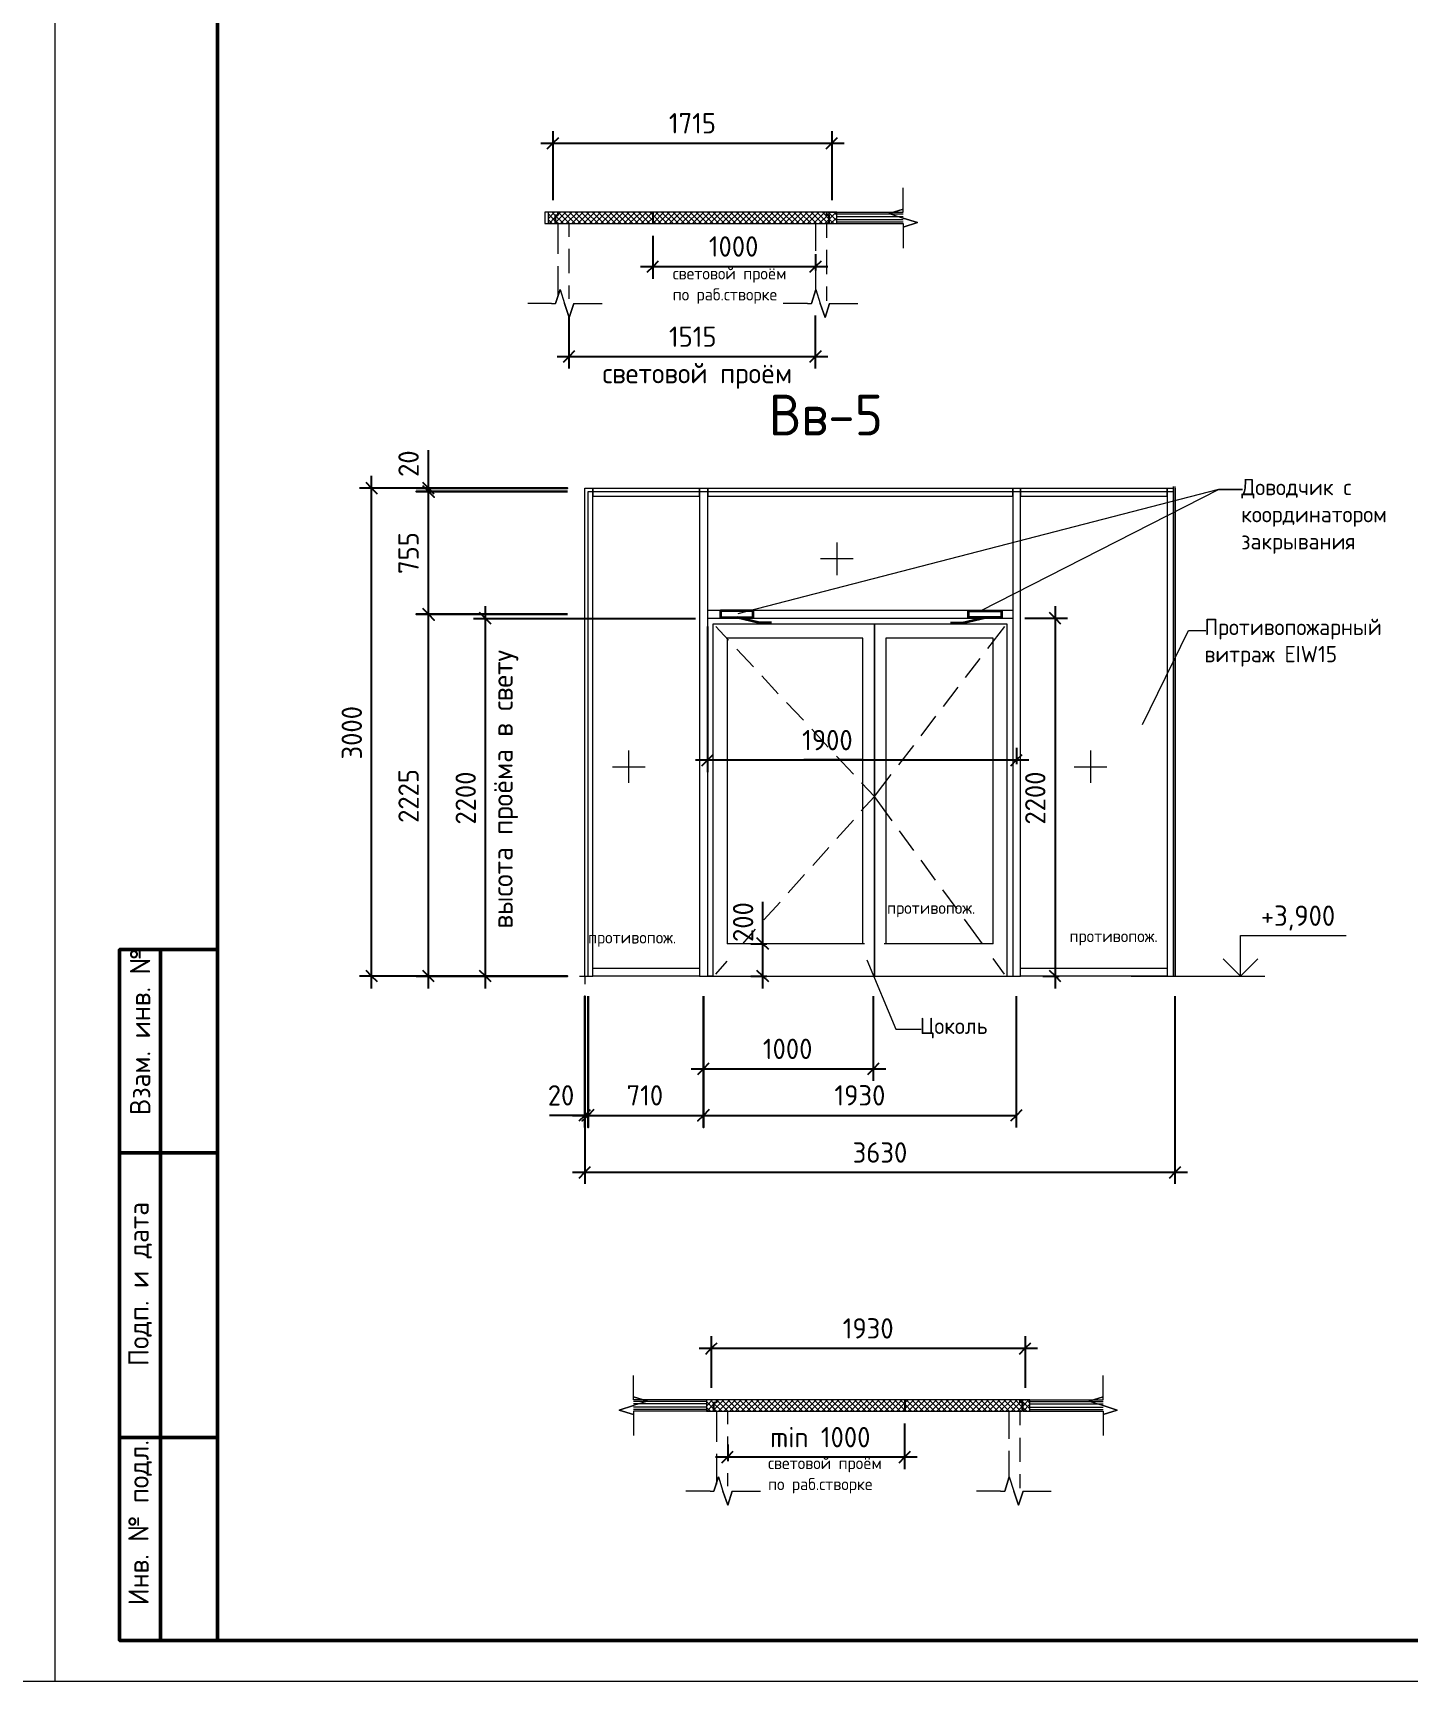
# Model space of a CAD drawing. Header units: millimetres. Extents: x -11345 to 411485, y -9810 to 73012.
# Drawn here: x -2099.8 to -1930.7, y 70053.3 to 70255.9 of the extents above; entities that cross this region are included whole.
import ezdxf

# ---------------------------------------------------------------- set-up
doc = ezdxf.new("R2010")
doc.units = ezdxf.units.MM
for name, color, linetype in [('PDF _Аннотация', 7, 'Continuous'), ('PDF _Витраж', 7, 'Continuous'), ('PDF _Двери', 7, 'Continuous'), ('PDF _Линии', 7, 'Continuous'), ('PDF _Основная надпись', 7, 'Continuous'), ('PDF _Отметки', 7, 'Continuous'), ('PDF _Перекрытие', 7, 'Continuous'), ('PDF _Размеры-50', 7, 'Continuous'), ('PDF _Стены наружные', 7, 'Continuous'), ('PDF _Стены отделка', 7, 'Continuous'), ('PDF _Стены штриховка', 7, 'Continuous'), ('PDF _Текст', 7, 'Continuous'), ('PDF _Узлы', 7, 'Continuous')]:
    doc.layers.add(name, color=color, linetype=linetype)
doc.layers.add('Стены штриховка', color=7, linetype='Continuous', lineweight=9)
doc.styles.add('MtXpl_GOST_Common', font='GOST_Common.ttf')
doc.styles.add('PDF GOST Common', font='GOST_Common.ttf')

msp = doc.modelspace()

# ---------------------------------------------------------------- linework, layer by layer
at = {"layer": 'PDF _Аннотация', "lineweight": 20}
for points in [[(-1992.76872, 70233.88727), (-1992.76872, 70236.89291)], [(-1994.50438, 70233.71793), (-1992.76872, 70234.26826), (-1994.50438, 70233.71793), (-1992.76872, 70233.1676), (-1991.03307, 70232.61727), (-1992.76872, 70232.06694), (-1991.03307, 70232.61727), (-1992.76872, 70233.1676)], [(-1992.76872, 70232.49027), (-1992.76872, 70229.48463)], [(-2034.9748, 70224.40466), (-2035.52513, 70222.669), (-2034.9748, 70224.40466), (-2034.42447, 70222.669), (-2033.87414, 70220.93334), (-2033.28148, 70222.669), (-2033.87414, 70220.93334), (-2034.42447, 70222.669)], [(-2003.52133, 70224.40466), (-2004.07166, 70222.669), (-2003.52133, 70224.40466), (-2002.971, 70222.669), (-2002.37833, 70220.93334), (-2001.828, 70222.669), (-2002.37833, 70220.93334), (-2002.971, 70222.669)], [(-2036.03313, 70222.669), (-2038.95411, 70222.669)], [(-2032.81581, 70222.669), (-2029.81017, 70222.669)], [(-2004.53732, 70222.669), (-2007.54297, 70222.669)], [(-2001.36234, 70222.669), (-1998.35669, 70222.669)], [(-1949.16565, 70142.06682), (-1951.28231, 70139.95017), (-1951.28231, 70144.94547), (-1938.28605, 70144.94547)], [(-1951.28231, 70139.95017), (-1953.39896, 70142.06682)], [(-1954.28796, 70139.95017), (-1948.27666, 70139.95017)], [(-2025.95786, 70087.83815), (-2025.95786, 70090.8438)], [(-1968.17321, 70087.83815), (-1968.17321, 70090.8438)], [(-2024.2222, 70087.66882), (-2025.95786, 70088.21915), (-2024.2222, 70087.66882), (-2025.95786, 70087.11849), (-2027.69351, 70086.56816), (-2025.95786, 70086.01783), (-2027.69351, 70086.56816), (-2025.95786, 70087.11849)], [(-1969.90886, 70087.66882), (-1968.17321, 70088.21915), (-1969.90886, 70087.66882), (-1968.17321, 70087.11849), (-1966.43755, 70086.56816), (-1968.17321, 70086.01783), (-1966.43755, 70086.56816), (-1968.17321, 70087.11849)], [(-2025.95786, 70086.44116), (-2025.95786, 70083.43551)], [(-1968.17321, 70086.44116), (-1968.17321, 70083.43551)], [(-2015.50159, 70078.35554), (-2016.05192, 70076.61988), (-2015.50159, 70078.35554), (-2014.95126, 70076.61988), (-2014.35859, 70074.88423), (-2013.80826, 70076.61988), (-2014.35859, 70074.88423), (-2014.95126, 70076.61988)], [(-1979.73014, 70078.35554), (-1980.28047, 70076.61988), (-1979.73014, 70078.35554), (-1979.17981, 70076.61988), (-1978.58714, 70074.88423), (-1978.03681, 70076.61988), (-1978.58714, 70074.88423), (-1979.17981, 70076.61988)], [(-2016.51758, 70076.61988), (-2019.52323, 70076.61988)], [(-2013.3426, 70076.61988), (-2010.33695, 70076.61988)], [(-1980.78846, 70076.61988), (-1983.75178, 70076.61988)], [(-1977.57115, 70076.61988), (-1974.5655, 70076.61988)]]:
    msp.add_lwpolyline(points, dxfattribs=at)
at = {"layer": 'PDF _Аннотация', "lineweight": 9}
for points in [[(-1983.20145, 70184.9079), (-1953.99162, 70199.80914), (-1951.02831, 70199.80914), (-1953.99162, 70199.80914), (-2013.13093, 70184.48456)], [(-1963.34723, 70170.89565), (-1957.6746, 70182.45258), (-1955.55795, 70182.45258)], [(-1997.25603, 70141.93982), (-1993.70005, 70133.43087), (-1990.5674, 70133.43087)]]:
    msp.add_lwpolyline(points, dxfattribs=at)
at = {"layer": 'PDF _Витраж', "lineweight": 9}
for points in [[(-2031.92682, 70139.95017), (-2030.95316, 70139.95017), (-2030.95316, 70184.44223), (-2030.95316, 70199.93614), (-2030.95316, 70198.96248), (-2017.82991, 70198.96248), (-2017.82991, 70199.93614), (-2017.82991, 70184.44223), (-2017.82991, 70139.95017), (-2016.81391, 70139.95017), (-2016.81391, 70184.44223), (-2016.81391, 70199.93614), (-2016.81391, 70198.96248), (-1979.3068, 70198.96248), (-1979.3068, 70199.93614), (-1979.3068, 70184.44223), (-1979.3068, 70139.95017), (-1978.33314, 70139.95017), (-1978.33314, 70184.44223), (-1978.33314, 70199.93614), (-1978.33314, 70198.96248), (-1960.29925, 70198.96248), (-1960.29925, 70199.93614), (-1960.29925, 70184.44223), (-1960.29925, 70139.95017), (-1959.57959, 70139.95017)], [(-1959.32559, 70199.93614), (-1959.32559, 70184.44223), (-1959.32559, 70139.95017)], [(-1959.32559, 70139.95017), (-1959.32559, 70139.95017)]]:
    msp.add_lwpolyline(points, dxfattribs=at)
for points in [[(-1979.3068, 70184.95023), (-1979.3068, 70183.93423), (-2016.81391, 70183.93423), (-2016.81391, 70184.95023)], [(-2030.95316, 70139.95017), (-2030.95316, 70140.92383), (-2017.82991, 70140.92383), (-2017.82991, 70139.95017)], [(-1978.33314, 70139.95017), (-1978.33314, 70140.92383), (-1960.29925, 70140.92383), (-1960.29925, 70139.95017)]]:
    msp.add_lwpolyline(points, close=True, dxfattribs=at)
at = {"layer": 'PDF _Двери', "lineweight": 9}
for points in [[(-1996.3247, 70183.25691), (-1996.3247, 70139.90783), (-2016.13658, 70139.90783), (-2016.13658, 70183.25691)], [(-1996.3247, 70139.90783), (-1996.3247, 70183.25691), (-1980.02647, 70183.25691), (-1980.02647, 70139.90783)]]:
    msp.add_lwpolyline(points, close=True, dxfattribs=at)
for points in [[(-2015.84025, 70182.96057), (-2014.27393, 70181.26725)], [(-1980.3228, 70182.96057), (-1982.39712, 70180.25126)], [(-1997.72169, 70143.92948), (-1997.72169, 70181.52125), (-2014.44326, 70181.52125), (-2014.44326, 70143.92948)], [(-1981.71979, 70143.92948), (-1981.71979, 70181.52125), (-1994.92771, 70181.52125), (-1994.92771, 70143.92948)], [(-2013.25793, 70180.16659), (-2011.18361, 70177.96527)], [(-1983.32845, 70179.0236), (-1985.14877, 70176.65295)], [(-2010.16762, 70176.86461), (-2008.13563, 70174.66329)], [(-1986.03776, 70175.46762), (-1987.85809, 70173.09697)], [(-2007.11964, 70173.60496), (-2005.04532, 70171.40364)], [(-2004.02932, 70170.30298), (-2001.99733, 70168.10166)], [(-1988.78941, 70171.91164), (-1990.60974, 70169.49866)], [(-1991.49873, 70168.31333), (-1993.36139, 70165.94268)], [(-2000.98134, 70167.001), (-1998.90702, 70164.79968)], [(-1994.12338, 70159.04239), (-1996.3247, 70162.04803), (-1994.25038, 70164.75735)], [(-1997.93336, 70160.27004), (-1996.3247, 70162.04803), (-1997.89103, 70163.69902)], [(-2000.93901, 70156.8834), (-1998.90702, 70159.12705)], [(-1991.4564, 70155.40174), (-1993.23439, 70157.81473)], [(-2003.90232, 70153.53909), (-2001.91267, 70155.78274)], [(-1988.78941, 70151.7611), (-1990.5674, 70154.21641)], [(-2006.90797, 70150.19477), (-2004.91832, 70152.43843)], [(-1986.12243, 70148.16278), (-1987.90042, 70150.57577)], [(-2009.91362, 70146.85046), (-2007.92397, 70149.05178)], [(-1983.03212, 70143.92948), (-1985.23344, 70146.93513)], [(-2012.49594, 70143.92948), (-2010.92961, 70145.70747)], [(-1980.3228, 70140.20417), (-1981.71979, 70142.10915)], [(-2016.13658, 70139.95017), (-2016.81391, 70139.95017)], [(-2015.84025, 70140.20417), (-2014.44326, 70141.77049)], [(-1980.02647, 70139.95017), (-1979.3068, 70139.95017)]]:
    msp.add_lwpolyline(points, dxfattribs=at)
at = {"layer": 'PDF _Линии', "lineweight": 20}
for points in [[(-2036.45646, 70233.88727), (-2036.83746, 70233.88727), (-2036.83746, 70232.49027), (-2036.45646, 70232.49027)], [(-2035.8638, 70233.88727), (-2035.8638, 70233.8026)], [(-2001.74334, 70233.88727), (-1992.76872, 70233.88727)], [(-2001.574, 70233.88727), (-2001.574, 70233.8026)], [(-2000.93901, 70233.6756), (-1992.76872, 70233.6756)], [(-2000.93901, 70233.37927), (-1992.76872, 70233.37927)], [(-2035.27113, 70232.49027), (-2035.27113, 70228.76496)], [(-2033.87414, 70230.88162), (-2033.87414, 70232.49027)], [(-2003.56366, 70232.49027), (-2003.56366, 70229.14596)], [(-2002.16667, 70230.75462), (-2002.16667, 70232.49027)], [(-2001.74334, 70232.49027), (-1992.76872, 70232.49027)], [(-2000.93901, 70232.99827), (-1992.76872, 70232.99827)], [(-2000.93901, 70232.70194), (-1992.76872, 70232.70194)], [(-2033.87414, 70226.39431), (-2033.87414, 70229.39996)], [(-2002.16667, 70226.26731), (-2002.16667, 70229.27296)], [(-2035.27113, 70227.24097), (-2035.27113, 70223.51566)], [(-2003.56366, 70227.62197), (-2003.56366, 70224.27766)], [(-2033.87414, 70223.26166), (-2033.87414, 70224.87032)], [(-2002.16667, 70223.00767), (-2002.16667, 70224.74332)], [(-2016.98324, 70087.83815), (-2025.95786, 70087.83815)], [(-2016.98324, 70087.62648), (-2025.95786, 70087.62648)], [(-2016.98324, 70087.33015), (-2025.95786, 70087.33015)], [(-2016.39058, 70087.83815), (-2016.39058, 70087.75348)], [(-1977.78281, 70087.83815), (-1977.78281, 70087.75348)], [(-1977.19015, 70087.83815), (-1968.17321, 70087.83815)], [(-1977.19015, 70087.62648), (-1968.17321, 70087.62648)], [(-1977.19015, 70087.33015), (-1968.17321, 70087.33015)], [(-2016.98324, 70086.94915), (-2025.95786, 70086.94915)], [(-2016.98324, 70086.65282), (-2025.95786, 70086.65282)], [(-2016.98324, 70086.44116), (-2025.95786, 70086.44116)], [(-2015.75558, 70086.44116), (-2015.75558, 70082.67351)], [(-2014.35859, 70084.8325), (-2014.35859, 70086.44116)], [(-1979.77247, 70086.44116), (-1979.77247, 70083.05451)], [(-1978.37548, 70084.7055), (-1978.37548, 70086.44116)], [(-1977.19015, 70086.94915), (-1968.17321, 70086.94915)], [(-1977.19015, 70086.65282), (-1968.17321, 70086.65282)], [(-1977.19015, 70086.44116), (-1968.17321, 70086.44116)], [(-2014.35859, 70080.30286), (-2014.35859, 70083.30851)], [(-1978.37548, 70080.2182), (-1978.37548, 70083.18151)], [(-2015.75558, 70081.19186), (-2015.75558, 70077.46655)], [(-1979.77247, 70081.57285), (-1979.77247, 70078.18621)], [(-2014.35859, 70077.21255), (-2014.35859, 70078.8212)], [(-1978.37548, 70076.95855), (-1978.37548, 70078.6942)]]:
    msp.add_lwpolyline(points, dxfattribs=at)
at = {"layer": 'PDF _Линии', "lineweight": 9}
for points in [[(-2035.56746, 70232.49027), (-2035.56746, 70233.59093), (-2035.27113, 70233.59093), (-2035.27113, 70233.88727), (-2036.45646, 70233.88727), (-2036.45646, 70232.49027)], [(-2023.5872, 70232.49027), (-2023.5872, 70233.88727), (-2035.2288, 70233.88727), (-2035.2288, 70233.5486), (-2035.52513, 70233.5486), (-2035.52513, 70232.49027)], [(-2023.54487, 70233.88727), (-2023.54487, 70232.49027), (-2001.91267, 70232.49027), (-2001.91267, 70233.5486), (-2002.209, 70233.5486), (-2002.209, 70233.88727)], [(-2001.87033, 70232.49027), (-2000.93901, 70232.49027), (-2000.93901, 70233.88727), (-2002.16667, 70233.88727), (-2002.16667, 70233.59093), (-2001.87033, 70233.59093)], [(-2016.09425, 70086.44116), (-2016.09425, 70087.54182), (-2015.75558, 70087.54182), (-2015.75558, 70087.83815), (-2016.98324, 70087.83815), (-2016.98324, 70086.44116)], [(-1992.55706, 70086.44116), (-1992.55706, 70087.83815), (-2015.71325, 70087.83815), (-2015.71325, 70087.49948), (-2016.05192, 70087.49948), (-2016.05192, 70086.44116)], [(-1992.51472, 70087.83815), (-1992.51472, 70086.44116), (-1978.12148, 70086.44116), (-1978.12148, 70087.49948), (-1978.41781, 70087.49948), (-1978.41781, 70087.83815)], [(-1978.07915, 70086.44116), (-1977.19015, 70086.44116), (-1977.19015, 70087.83815), (-1978.37548, 70087.83815), (-1978.37548, 70087.54182), (-1978.07915, 70087.54182)]]:
    msp.add_lwpolyline(points, close=True, dxfattribs=at)
for points in [[(-2031.54582, 70139.95017), (-2031.54582, 70199.55514), (-1959.62192, 70199.55514)], [(-2000.93901, 70193.28984), (-2000.93901, 70189.2682)], [(-2002.92866, 70191.30019), (-1998.94935, 70191.30019)], [(-1994.92771, 70173.0123), (-1994.92771, 70148.41678)], [(-2026.55052, 70167.67833), (-2026.55052, 70163.69902)], [(-1969.73953, 70167.67833), (-1969.73953, 70163.69902)], [(-2028.54017, 70165.68868), (-2024.51853, 70165.68868)], [(-1971.72918, 70165.68868), (-1967.70754, 70165.68868)], [(-1997.55236, 70143.92948), (-2014.44326, 70143.92948)], [(-1981.71979, 70143.92948), (-1995.09704, 70143.92948)], [(-2014.44326, 70139.95017), (-1997.55236, 70139.95017)], [(-1995.09704, 70139.95017), (-1981.71979, 70139.95017)]]:
    msp.add_lwpolyline(points, dxfattribs=at)
at = {"layer": 'PDF _Линии', "lineweight": 35}
for points in [[(-2015.24759, 70184.86556), (-2015.24759, 70184.06123), (-2011.22595, 70184.06123), (-2011.22595, 70184.86556)], [(-1980.7038, 70184.86556), (-1980.7038, 70184.06123), (-1984.72544, 70184.06123), (-1984.72544, 70184.86556)]]:
    msp.add_lwpolyline(points, close=True, dxfattribs=at)
for points in [[(-2008.98229, 70183.3839), (-2010.46395, 70183.3839), (-2013.2156, 70184.06123)], [(-1986.96909, 70183.3839), (-1985.48743, 70183.3839), (-1982.69345, 70184.06123)]]:
    msp.add_lwpolyline(points, dxfattribs=at)
at = {"layer": 'PDF _Основная надпись', "lineweight": 20}
msp.add_lwpolyline([(-2097.11976, 70053.25202), (-1503.18668, 70053.25202), (-1503.18668, 70473.19615), (-2097.11976, 70473.19615)], close=True, dxfattribs=at)
at = {"layer": 'PDF _Основная надпись', "lineweight": 50}
msp.add_lwpolyline([(-1508.18199, 70058.24733), (-1508.18199, 70468.20085), (-2077.13855, 70468.20085), (-2077.13855, 70058.24733)], close=True, dxfattribs=at)
for points in [[(-2077.13855, 70058.24733), (-2089.16114, 70058.24733), (-2089.16114, 70143.20981), (-2077.13855, 70143.20981)], [(-2084.1235, 70143.20981), (-2084.1235, 70058.24733)], [(-2089.16114, 70118.2333), (-2077.13855, 70118.2333)], [(-2089.16114, 70083.22384), (-2077.13855, 70083.22384)]]:
    msp.add_lwpolyline(points, dxfattribs=at)
at = {"layer": 'PDF _Отметки', "lineweight": 20}
msp.add_lwpolyline([(-1964.74423, 70139.95017), (-1954.71129, 70139.95017), (-1951.28231, 70139.95017)], dxfattribs=at)
at = {"layer": 'PDF _Перекрытие', "lineweight": 20}
for points in [[(-2031.92682, 70139.95017), (-2031.92682, 70138.97651)], [(-2016.81391, 70139.95017), (-2016.13658, 70139.95017)], [(-1980.02647, 70139.95017), (-1979.3068, 70139.95017)], [(-1959.32559, 70139.95017), (-1959.11393, 70139.95017)]]:
    msp.add_lwpolyline(points, dxfattribs=at)
at = {"layer": 'PDF _Размеры-50'}
for points in [[(-2035.8638, 70243.87787), (-2035.8638, 70242.39621), (-2035.8638, 70235.36892)], [(-2001.574, 70243.87787), (-2001.574, 70242.39621), (-2001.574, 70235.36892)], [(-2037.34545, 70242.39621), (-2000.05001, 70242.39621)], [(-2036.58346, 70241.67655), (-2035.8638, 70242.39621), (-2035.14413, 70243.07354)], [(-2002.25133, 70241.67655), (-2001.574, 70242.39621), (-2000.85434, 70243.07354)], [(-2023.54487, 70225.71698), (-2023.54487, 70227.19864), (-2023.54487, 70231.00862)], [(-2025.06886, 70227.19864), (-2002.03967, 70227.19864)], [(-2024.26453, 70226.52131), (-2023.54487, 70227.19864), (-2022.86754, 70227.9183)], [(-2004.24099, 70226.52131), (-2003.56366, 70227.19864), (-2002.844, 70227.9183)], [(-2003.56366, 70228.72263), (-2003.56366, 70227.19864), (-2003.56366, 70226.73298)], [(-2033.87414, 70214.66805), (-2033.87414, 70216.14971), (-2033.87414, 70221.18734)], [(-2003.56366, 70214.66805), (-2003.56366, 70216.14971), (-2003.56366, 70221.18734)], [(-2035.3558, 70216.14971), (-2002.03967, 70216.14971)], [(-2034.55147, 70215.47238), (-2033.87414, 70216.14971), (-2033.15448, 70216.86937)], [(-2004.24099, 70215.47238), (-2003.56366, 70216.14971), (-2002.844, 70216.86937)], [(-2051.14604, 70199.72447), (-2051.14604, 70201.5448), (-2051.14604, 70204.63511)], [(-2058.17333, 70138.42618), (-2058.17333, 70201.46013)], [(-2051.14604, 70138.42618), (-2051.14604, 70184.44223), (-2051.14604, 70199.55514), (-2051.14604, 70201.46013)], [(-2052.67003, 70199.93614), (-2051.14604, 70199.93614), (-2034.08581, 70199.93614), (-2058.17333, 70199.93614), (-2059.65499, 70199.93614)], [(-2057.45367, 70199.21648), (-2058.17333, 70199.93614), (-2058.85066, 70200.6558)], [(-2050.46871, 70199.21648), (-2051.14604, 70199.93614), (-2051.8657, 70200.6558)], [(-2043.44142, 70183.21457), (-2044.16108, 70183.93423), (-2044.88074, 70184.6539)], [(-2044.16108, 70138.42618), (-2044.16108, 70185.45823)], [(-1973.38017, 70183.21457), (-1974.0575, 70183.93423), (-1974.77717, 70184.6539)], [(-1974.0575, 70138.42618), (-1974.0575, 70185.45823)], [(-2045.64274, 70183.93423), (-2044.16108, 70183.93423), (-2018.3379, 70183.93423)], [(-2016.81391, 70165.01135), (-2016.81391, 70166.53534), (-2016.81391, 70182.96057)], [(-1972.57585, 70183.93423), (-1974.0575, 70183.93423), (-1977.82515, 70183.93423)], [(-2018.3379, 70166.53534), (-1977.31715, 70166.53534)], [(-2017.53357, 70165.81568), (-2016.81391, 70166.53534), (-2016.13658, 70167.21267)], [(-1997.84869, 70166.53534), (-1999.16102, 70166.53534), (-2005.00298, 70166.53534)], [(-1979.51847, 70165.81568), (-1978.84114, 70166.53534), (-1978.12148, 70167.21267)], [(-1978.84114, 70168.017), (-1978.84114, 70166.53534), (-1978.84114, 70166.02734)], [(-2010.04062, 70141.93982), (-2010.04062, 70144.35281), (-2010.04062, 70149.09411)], [(-2009.32096, 70143.20981), (-2010.04062, 70143.92948), (-2010.76028, 70144.64914)], [(-2010.04062, 70138.42618), (-2010.04062, 70145.45347)], [(-2011.52228, 70143.92948), (-2010.04062, 70143.92948), (-2009.53262, 70143.92948)], [(-2052.67003, 70139.95017), (-2051.14604, 70139.95017), (-2034.08581, 70139.95017), (-2058.17333, 70139.95017), (-2059.65499, 70139.95017)], [(-2057.45367, 70139.23051), (-2058.17333, 70139.95017), (-2058.85066, 70140.6275)], [(-2050.46871, 70139.23051), (-2051.14604, 70139.95017), (-2051.8657, 70140.6275)], [(-2045.64274, 70139.95017), (-2044.16108, 70139.95017), (-2034.08581, 70139.95017)], [(-2043.44142, 70139.23051), (-2044.16108, 70139.95017), (-2044.88074, 70140.6275)], [(-2011.52228, 70139.95017), (-2010.04062, 70139.95017), (-2009.53262, 70139.95017)], [(-2009.32096, 70139.23051), (-2010.04062, 70139.95017), (-2010.76028, 70140.6275)], [(-1975.58149, 70139.95017), (-1974.0575, 70139.95017), (-1973.59184, 70139.95017)], [(-1973.38017, 70139.23051), (-1974.0575, 70139.95017), (-1974.77717, 70140.6275)], [(-2031.92682, 70121.32361), (-2031.92682, 70122.80527), (-2031.92682, 70137.49485), (-2031.92682, 70115.82031), (-2031.92682, 70114.38099)], [(-2017.32191, 70127.08091), (-2017.32191, 70128.56257), (-2017.32191, 70137.49485)], [(-1996.40937, 70127.08091), (-1996.40937, 70128.56257), (-1996.40937, 70137.49485)], [(-1978.84114, 70121.32361), (-1978.84114, 70122.80527), (-1978.84114, 70137.49485)], [(-1959.32559, 70114.38099), (-1959.32559, 70115.82031), (-1959.32559, 70137.49485)], [(-2018.8459, 70128.56257), (-1994.92771, 70128.56257)], [(-2018.04157, 70127.84291), (-2017.32191, 70128.56257), (-2016.64458, 70129.28223)], [(-1997.12903, 70127.84291), (-1996.40937, 70128.56257), (-1995.73204, 70129.28223)], [(-2031.75749, 70122.80527), (-2033.11215, 70122.80527), (-2036.28713, 70122.80527)], [(-2033.45081, 70122.80527), (-2031.54582, 70122.80527), (-2017.32191, 70122.80527), (-1978.84114, 70122.80527)], [(-2032.64648, 70122.12794), (-2031.92682, 70122.80527), (-2031.24949, 70123.52493)], [(-1979.51847, 70122.12794), (-1978.84114, 70122.80527), (-1978.12148, 70123.52493)], [(-2033.45081, 70115.82031), (-1957.8016, 70115.82031)], [(-2032.64648, 70115.10065), (-2031.92682, 70115.82031), (-2031.24949, 70116.53998)], [(-1960.00292, 70115.10065), (-1959.32559, 70115.82031), (-1958.60593, 70116.53998)], [(-2016.39058, 70095.66977), (-2016.39058, 70094.18811), (-2016.39058, 70089.31981)], [(-1977.78281, 70095.66977), (-1977.78281, 70094.18811), (-1977.78281, 70089.31981)], [(-2017.87224, 70094.18811), (-1976.25882, 70094.18811)], [(-2017.06791, 70093.46845), (-2016.39058, 70094.18811), (-2015.67092, 70094.86544)], [(-1978.46014, 70093.46845), (-1977.78281, 70094.18811), (-1977.06315, 70094.86544)], [(-1992.55706, 70079.3292), (-1992.55706, 70080.81086), (-1992.55706, 70084.91717)], [(-2015.07826, 70080.0912), (-2014.35859, 70080.81086), (-2013.68126, 70081.53052)], [(-2014.35859, 70082.33485), (-2014.35859, 70080.81086), (-2014.35859, 70080.30286)], [(-1993.27672, 70080.0912), (-1992.55706, 70080.81086), (-1991.87973, 70081.53052)], [(-2015.88258, 70080.81086), (-1991.0754, 70080.81086)]]:
    msp.add_lwpolyline(points, dxfattribs=at)
for points in [[(-2034.08581, 70199.55514), (-2051.14604, 70199.55514), (-2052.67003, 70199.55514), (-2051.14604, 70199.55514)], [(-2051.8657, 70200.23247), (-2051.14604, 70199.55514), (-2050.46871, 70198.83548), (-2051.14604, 70199.55514)], [(-2051.8657, 70185.16189), (-2051.14604, 70184.44223), (-2050.46871, 70183.72257), (-2051.14604, 70184.44223)], [(-2034.08581, 70184.44223), (-2051.14604, 70184.44223), (-2052.67003, 70184.44223), (-2051.14604, 70184.44223)], [(-2031.54582, 70137.49485), (-2031.54582, 70122.80527), (-2031.54582, 70121.32361), (-2031.54582, 70122.80527)], [(-2017.32191, 70137.49485), (-2017.32191, 70122.80527), (-2017.32191, 70121.32361), (-2017.32191, 70122.80527)], [(-2030.82616, 70123.52493), (-2031.54582, 70122.80527), (-2032.26548, 70122.12794), (-2031.54582, 70122.80527)], [(-2016.64458, 70123.52493), (-2017.32191, 70122.80527), (-2018.04157, 70122.12794), (-2017.32191, 70122.80527)]]:
    msp.add_lwpolyline(points, close=True, dxfattribs=at)
at = {"layer": 'PDF _Стены наружные', "lineweight": 20}
msp.add_lwpolyline([(-2032.60415, 70139.95017), (-2031.92682, 70139.95017), (-2031.92682, 70199.93614), (-1959.57959, 70199.93614)], dxfattribs=at)
at = {"layer": 'PDF _Стены отделка', "lineweight": 9}
msp.add_lwpolyline([(-1959.57959, 70200.1478), (-1959.57959, 70139.95017), (-1959.32559, 70139.95017), (-1959.32559, 70200.1478)], dxfattribs=at)
at = {"layer": 'PDF _Стены штриховка', "lineweight": 9}
msp.add_lwpolyline([(-1959.53726, 70139.95017), (-1959.53726, 70200.1478)], dxfattribs=at)
at = {"layer": 'PDF _Узлы', "lineweight": 9}
for points in [[(-2036.45646, 70233.8026), (-2036.37179, 70233.88727)], [(-2036.45646, 70233.08294), (-2035.65213, 70233.88727)], [(-2035.56746, 70232.78661), (-2036.45646, 70233.71793)], [(-2036.32946, 70232.49027), (-2035.56746, 70233.2946)], [(-2035.56746, 70233.50627), (-2035.94846, 70233.88727)], [(-2035.52513, 70232.61727), (-2034.25514, 70233.88727)], [(-2035.52513, 70233.33694), (-2035.27113, 70233.5486)], [(-2034.55147, 70232.49027), (-2035.52513, 70233.46394)], [(-2035.2288, 70233.63327), (-2034.93247, 70233.88727)], [(-2033.83181, 70232.49027), (-2035.2288, 70233.88727)], [(-2034.93247, 70232.49027), (-2033.53548, 70233.88727)], [(-2033.11215, 70232.49027), (-2034.50914, 70233.88727)], [(-2034.21281, 70232.49027), (-2032.81581, 70233.88727)], [(-2032.43482, 70232.49027), (-2033.83181, 70233.88727)], [(-2033.53548, 70232.49027), (-2032.13849, 70233.88727)], [(-2031.71515, 70232.49027), (-2033.11215, 70233.88727)], [(-2032.81581, 70232.49027), (-2031.41882, 70233.88727)], [(-2030.99549, 70232.49027), (-2032.39248, 70233.88727)], [(-2032.09615, 70232.49027), (-2030.69916, 70233.88727)], [(-2030.27583, 70232.49027), (-2031.71515, 70233.88727)], [(-2031.37649, 70232.49027), (-2029.9795, 70233.88727)], [(-2029.5985, 70232.49027), (-2030.99549, 70233.88727)], [(-2030.69916, 70232.49027), (-2029.30217, 70233.88727)], [(-2028.87884, 70232.49027), (-2030.27583, 70233.88727)], [(-2029.9795, 70232.49027), (-2028.58251, 70233.88727)], [(-2028.15918, 70232.49027), (-2029.55617, 70233.88727)], [(-2029.25984, 70232.49027), (-2027.86284, 70233.88727)], [(-2027.48185, 70232.49027), (-2028.87884, 70233.88727)], [(-2028.58251, 70232.49027), (-2027.18552, 70233.88727)], [(-2026.76218, 70232.49027), (-2028.15918, 70233.88727)], [(-2027.86284, 70232.49027), (-2026.46585, 70233.88727)], [(-2026.04252, 70232.49027), (-2027.43951, 70233.88727)], [(-2027.14318, 70232.49027), (-2025.74619, 70233.88727)], [(-2025.36519, 70232.49027), (-2026.76218, 70233.88727)], [(-2026.46585, 70232.49027), (-2025.02653, 70233.88727)], [(-2024.64553, 70232.49027), (-2026.04252, 70233.88727)], [(-2025.74619, 70232.49027), (-2024.3492, 70233.88727)], [(-2023.92587, 70232.49027), (-2025.32286, 70233.88727)], [(-2025.02653, 70232.49027), (-2023.62954, 70233.88727)], [(-2023.5872, 70232.87127), (-2024.6032, 70233.88727)], [(-2024.30687, 70232.49027), (-2023.5872, 70233.20994)], [(-2023.5872, 70233.59093), (-2023.92587, 70233.88727)], [(-2023.54487, 70233.25227), (-2022.90987, 70233.88727)], [(-2023.54487, 70232.53261), (-2022.23255, 70233.88727)], [(-2022.52888, 70232.49027), (-2023.54487, 70233.5486)], [(-2021.80921, 70232.49027), (-2023.20621, 70233.88727)], [(-2022.90987, 70232.49027), (-2021.51288, 70233.88727)], [(-2021.08955, 70232.49027), (-2022.48654, 70233.88727)], [(-2022.19021, 70232.49027), (-2020.79322, 70233.88727)], [(-2020.41222, 70232.49027), (-2021.80921, 70233.88727)], [(-2021.51288, 70232.49027), (-2020.11589, 70233.88727)], [(-2019.69256, 70232.49027), (-2021.08955, 70233.88727)], [(-2020.79322, 70232.49027), (-2019.39623, 70233.88727)], [(-2018.9729, 70232.49027), (-2020.36989, 70233.88727)], [(-2020.07356, 70232.49027), (-2018.67657, 70233.88727)], [(-2018.25324, 70232.49027), (-2019.69256, 70233.88727)], [(-2019.39623, 70232.49027), (-2017.9569, 70233.88727)], [(-2017.57591, 70232.49027), (-2018.9729, 70233.88727)], [(-2018.67657, 70232.49027), (-2017.27958, 70233.88727)], [(-2016.85624, 70232.49027), (-2018.25324, 70233.88727)], [(-2017.9569, 70232.49027), (-2016.55991, 70233.88727)], [(-2016.13658, 70232.49027), (-2017.53357, 70233.88727)], [(-2017.23724, 70232.49027), (-2015.84025, 70233.88727)], [(-2015.45925, 70232.49027), (-2016.85624, 70233.88727)], [(-2016.55991, 70232.49027), (-2015.16292, 70233.88727)], [(-2014.73959, 70232.49027), (-2016.13658, 70233.88727)], [(-2015.84025, 70232.49027), (-2014.44326, 70233.88727)], [(-2014.01993, 70232.49027), (-2015.41692, 70233.88727)], [(-2015.12059, 70232.49027), (-2013.7236, 70233.88727)], [(-2013.3426, 70232.49027), (-2014.73959, 70233.88727)], [(-2014.44326, 70232.49027), (-2013.00393, 70233.88727)], [(-2012.62294, 70232.49027), (-2014.01993, 70233.88727)], [(-2013.7236, 70232.49027), (-2012.32661, 70233.88727)], [(-2011.90327, 70232.49027), (-2013.30027, 70233.88727)], [(-2013.00393, 70232.49027), (-2011.60694, 70233.88727)], [(-2011.18361, 70232.49027), (-2012.5806, 70233.88727)], [(-2012.28427, 70232.49027), (-2010.88728, 70233.88727)], [(-2010.50628, 70232.49027), (-2011.90327, 70233.88727)], [(-2011.60694, 70232.49027), (-2010.20995, 70233.88727)], [(-2009.78662, 70232.49027), (-2011.18361, 70233.88727)], [(-2010.88728, 70232.49027), (-2009.49029, 70233.88727)], [(-2009.06696, 70232.49027), (-2010.46395, 70233.88727)], [(-2010.16762, 70232.49027), (-2008.77063, 70233.88727)], [(-2008.38963, 70232.49027), (-2009.78662, 70233.88727)], [(-2009.49029, 70232.49027), (-2008.0933, 70233.88727)], [(-2007.66997, 70232.49027), (-2009.06696, 70233.88727)], [(-2008.77063, 70232.49027), (-2007.37364, 70233.88727)], [(-2006.9503, 70232.49027), (-2008.3473, 70233.88727)], [(-2008.05096, 70232.49027), (-2006.65397, 70233.88727)], [(-2006.23064, 70232.49027), (-2007.66997, 70233.88727)], [(-2007.37364, 70232.49027), (-2005.93431, 70233.88727)], [(-2005.55331, 70232.49027), (-2006.9503, 70233.88727)], [(-2006.65397, 70232.49027), (-2005.25698, 70233.88727)], [(-2004.83365, 70232.49027), (-2006.23064, 70233.88727)], [(-2005.93431, 70232.49027), (-2004.53732, 70233.88727)], [(-2004.11399, 70232.49027), (-2005.51098, 70233.88727)], [(-2005.21465, 70232.49027), (-2003.81766, 70233.88727)], [(-2003.43666, 70232.49027), (-2004.83365, 70233.88727)], [(-2004.53732, 70232.49027), (-2003.14033, 70233.88727)], [(-2002.717, 70232.49027), (-2004.11399, 70233.88727)], [(-2003.81766, 70232.49027), (-2002.42066, 70233.88727)], [(-2001.99733, 70232.49027), (-2003.39433, 70233.88727)], [(-2003.09799, 70232.49027), (-2002.03967, 70233.5486)], [(-2001.91267, 70233.08294), (-2002.717, 70233.88727)], [(-2001.99733, 70233.59093), (-2001.701, 70233.88727)], [(-2000.93901, 70232.82894), (-2001.99733, 70233.88727)], [(-2001.32, 70232.49027), (-2001.87033, 70233.0406), (-2001.02367, 70233.88727)], [(-2001.701, 70232.49027), (-2000.93901, 70233.20994)], [(-2000.93901, 70233.5486), (-2001.27767, 70233.88727)], [(-2035.94846, 70232.49027), (-2036.45646, 70232.99827)], [(-2035.65213, 70232.49027), (-2035.56746, 70232.57494)], [(-2035.2288, 70232.49027), (-2035.52513, 70232.74427)], [(-2023.62954, 70232.49027), (-2023.5872, 70232.49027)], [(-2023.20621, 70232.49027), (-2023.54487, 70232.82894)], [(-2002.42066, 70232.49027), (-2001.91267, 70232.99827)], [(-2000.98134, 70232.49027), (-2000.93901, 70232.53261)], [(-2016.98324, 70087.79582), (-2016.94091, 70087.83815)], [(-2016.98324, 70087.07615), (-2016.22125, 70087.83815)], [(-2016.09425, 70086.73749), (-2016.98324, 70087.62648)], [(-2016.89858, 70086.44116), (-2016.09425, 70087.28782)], [(-2016.09425, 70087.41482), (-2016.47525, 70087.83815)], [(-2016.05192, 70086.61049), (-2014.82426, 70087.83815)], [(-2016.05192, 70087.33015), (-2015.84025, 70087.49948)], [(-2015.07826, 70086.44116), (-2016.05192, 70087.37249)], [(-2015.79792, 70087.54182), (-2015.75558, 70087.58415)], [(-2015.71325, 70087.62648), (-2015.50159, 70087.83815)], [(-2014.35859, 70086.44116), (-2015.71325, 70087.79582)], [(-2015.50159, 70086.44116), (-2014.10459, 70087.83815)], [(-2013.63893, 70086.44116), (-2015.07826, 70087.83815)], [(-2014.78192, 70086.44116), (-2013.38493, 70087.83815)], [(-2012.9616, 70086.44116), (-2014.35859, 70087.83815)], [(-2014.10459, 70086.44116), (-2012.7076, 70087.83815)], [(-2012.24194, 70086.44116), (-2013.63893, 70087.83815)], [(-2013.38493, 70086.44116), (-2011.98794, 70087.83815)], [(-2011.52228, 70086.44116), (-2012.91927, 70087.83815)], [(-2012.66527, 70086.44116), (-2011.26828, 70087.83815)], [(-2010.84495, 70086.44116), (-2012.24194, 70087.83815)], [(-2011.98794, 70086.44116), (-2010.54862, 70087.83815)], [(-2010.12529, 70086.44116), (-2011.52228, 70087.83815)], [(-2011.26828, 70086.44116), (-2009.87129, 70087.83815)], [(-2009.40562, 70086.44116), (-2010.80261, 70087.83815)], [(-2010.54862, 70086.44116), (-2009.15162, 70087.83815)], [(-2008.72829, 70086.44116), (-2010.12529, 70087.83815)], [(-2009.82895, 70086.44116), (-2008.43196, 70087.83815)], [(-2008.00863, 70086.44116), (-2009.40562, 70087.83815)], [(-2009.15162, 70086.44116), (-2007.75463, 70087.83815)], [(-2007.28897, 70086.44116), (-2008.68596, 70087.83815)], [(-2008.43196, 70086.44116), (-2007.03497, 70087.83815)], [(-2006.56931, 70086.44116), (-2007.9663, 70087.83815)], [(-2007.7123, 70086.44116), (-2006.31531, 70087.83815)], [(-2005.89198, 70086.44116), (-2007.28897, 70087.83815)], [(-2007.03497, 70086.44116), (-2005.63798, 70087.83815)], [(-2005.17232, 70086.44116), (-2006.56931, 70087.83815)], [(-2006.31531, 70086.44116), (-2004.91832, 70087.83815)], [(-2004.45265, 70086.44116), (-2005.84964, 70087.83815)], [(-2005.59565, 70086.44116), (-2004.19865, 70087.83815)], [(-2003.77532, 70086.44116), (-2005.17232, 70087.83815)], [(-2004.87598, 70086.44116), (-2003.47899, 70087.83815)], [(-2003.05566, 70086.44116), (-2004.45265, 70087.83815)], [(-2004.19865, 70086.44116), (-2002.80166, 70087.83815)], [(-2002.336, 70086.44116), (-2003.73299, 70087.83815)], [(-2003.47899, 70086.44116), (-2002.082, 70087.83815)], [(-2001.61634, 70086.44116), (-2003.05566, 70087.83815)], [(-2002.75933, 70086.44116), (-2001.36234, 70087.83815)], [(-2000.93901, 70086.44116), (-2002.336, 70087.83815)], [(-2002.082, 70086.44116), (-2000.68501, 70087.83815)], [(-2000.21934, 70086.44116), (-2001.61634, 70087.83815)], [(-2001.36234, 70086.44116), (-1999.96535, 70087.83815)], [(-1999.49968, 70086.44116), (-2000.89667, 70087.83815)], [(-2000.64268, 70086.44116), (-1999.24568, 70087.83815)], [(-1998.82235, 70086.44116), (-2000.21934, 70087.83815)], [(-1999.96535, 70086.44116), (-1998.52602, 70087.83815)], [(-1998.10269, 70086.44116), (-1999.49968, 70087.83815)], [(-1999.24568, 70086.44116), (-1997.84869, 70087.83815)], [(-1997.38303, 70086.44116), (-1998.78002, 70087.83815)], [(-1998.52602, 70086.44116), (-1997.12903, 70087.83815)], [(-1996.7057, 70086.44116), (-1998.10269, 70087.83815)], [(-1997.80636, 70086.44116), (-1996.40937, 70087.83815)], [(-1995.98604, 70086.44116), (-1997.38303, 70087.83815)], [(-1997.12903, 70086.44116), (-1995.73204, 70087.83815)], [(-1995.26637, 70086.44116), (-1996.66337, 70087.83815)], [(-1996.40937, 70086.44116), (-1995.01238, 70087.83815)], [(-1994.54671, 70086.44116), (-1995.9437, 70087.83815)], [(-1995.68971, 70086.44116), (-1994.29271, 70087.83815)], [(-1993.86938, 70086.44116), (-1995.26637, 70087.83815)], [(-1995.01238, 70086.44116), (-1993.61538, 70087.83815)], [(-1993.14972, 70086.44116), (-1994.54671, 70087.83815)], [(-1994.29271, 70086.44116), (-1992.89572, 70087.83815)], [(-1992.55706, 70086.56816), (-1993.82705, 70087.83815)], [(-1993.57305, 70086.44116), (-1992.55706, 70087.45715)], [(-1992.55706, 70087.28782), (-1993.14972, 70087.83815)], [(-1992.51472, 70087.49948), (-1992.17606, 70087.83815)], [(-1992.51472, 70086.77982), (-1991.4564, 70087.83815)], [(-1991.75273, 70086.44116), (-1992.51472, 70087.24549)], [(-1991.03307, 70086.44116), (-1992.43006, 70087.83815)], [(-1992.17606, 70086.44116), (-1990.77907, 70087.83815)], [(-1990.3134, 70086.44116), (-1991.7104, 70087.83815)], [(-1991.4564, 70086.44116), (-1990.05941, 70087.83815)], [(-1989.59374, 70086.44116), (-1991.03307, 70087.83815)], [(-1990.73674, 70086.44116), (-1989.33974, 70087.83815)], [(-1988.91641, 70086.44116), (-1990.3134, 70087.83815)], [(-1990.05941, 70086.44116), (-1988.66241, 70087.83815)], [(-1988.19675, 70086.44116), (-1989.59374, 70087.83815)], [(-1989.33974, 70086.44116), (-1987.94275, 70087.83815)], [(-1987.47709, 70086.44116), (-1988.87408, 70087.83815)], [(-1988.62008, 70086.44116), (-1987.22309, 70087.83815)], [(-1986.79976, 70086.44116), (-1988.19675, 70087.83815)], [(-1987.94275, 70086.44116), (-1986.50343, 70087.83815)], [(-1986.0801, 70086.44116), (-1987.47709, 70087.83815)], [(-1987.22309, 70086.44116), (-1985.8261, 70087.83815)], [(-1985.36043, 70086.44116), (-1986.75743, 70087.83815)], [(-1986.50343, 70086.44116), (-1985.10644, 70087.83815)], [(-1984.68311, 70086.44116), (-1986.0801, 70087.83815)], [(-1985.78377, 70086.44116), (-1984.38677, 70087.83815)], [(-1983.96344, 70086.44116), (-1985.36043, 70087.83815)], [(-1985.10644, 70086.44116), (-1983.70944, 70087.83815)], [(-1983.24378, 70086.44116), (-1984.64077, 70087.83815)], [(-1984.38677, 70086.44116), (-1982.98978, 70087.83815)], [(-1982.52412, 70086.44116), (-1983.96344, 70087.83815)], [(-1983.66711, 70086.44116), (-1982.27012, 70087.83815)], [(-1981.84679, 70086.44116), (-1983.24378, 70087.83815)], [(-1982.98978, 70086.44116), (-1981.59279, 70087.83815)], [(-1981.12713, 70086.44116), (-1982.52412, 70087.83815)], [(-1982.27012, 70086.44116), (-1980.87313, 70087.83815)], [(-1980.40746, 70086.44116), (-1981.80446, 70087.83815)], [(-1981.55046, 70086.44116), (-1980.15347, 70087.83815)], [(-1979.73014, 70086.44116), (-1981.12713, 70087.83815)], [(-1980.87313, 70086.44116), (-1979.4338, 70087.83815)], [(-1979.01047, 70086.44116), (-1980.40746, 70087.83815)], [(-1980.15347, 70086.44116), (-1978.75647, 70087.83815)], [(-1978.29081, 70086.44116), (-1979.6878, 70087.83815)], [(-1979.4338, 70086.44116), (-1978.37548, 70087.49948)], [(-1978.12148, 70086.94915), (-1979.01047, 70087.83815)], [(-1978.33314, 70087.54182), (-1978.03681, 70087.83815)], [(-1977.19015, 70086.73749), (-1978.29081, 70087.83815)], [(-1978.07915, 70087.07615), (-1977.31715, 70087.83815)], [(-1978.03681, 70086.44116), (-1977.19015, 70087.28782)], [(-1977.19015, 70087.41482), (-1977.57115, 70087.83815)], [(-2016.47525, 70086.44116), (-2016.98324, 70086.90682)], [(-2016.22125, 70086.44116), (-2016.09425, 70086.56816)], [(-2015.79792, 70086.44116), (-2016.05192, 70086.69516)], [(-1992.85339, 70086.44116), (-1992.55706, 70086.73749)], [(-1992.43006, 70086.44116), (-1992.51472, 70086.52582)], [(-1978.71414, 70086.44116), (-1978.12148, 70087.03382)], [(-1977.57115, 70086.44116), (-1978.07915, 70086.90682)], [(-1977.31715, 70086.44116), (-1977.19015, 70086.56816)]]:
    msp.add_lwpolyline(points, dxfattribs=at)
at = {"layer": 'PDF _Узлы', "lineweight": 20}
for points in [[(-2036.03313, 70222.669), (-2035.52513, 70222.669)], [(-2033.28148, 70222.669), (-2032.81581, 70222.669)], [(-2004.53732, 70222.669), (-2004.07166, 70222.669)], [(-2001.828, 70222.669), (-2001.36234, 70222.669)], [(-2016.51758, 70076.61988), (-2016.05192, 70076.61988)], [(-2013.80826, 70076.61988), (-2013.3426, 70076.61988)], [(-1980.78846, 70076.61988), (-1980.28047, 70076.61988)], [(-1978.03681, 70076.61988), (-1977.57115, 70076.61988)]]:
    msp.add_lwpolyline(points, dxfattribs=at)
at = {"layer": 'Стены штриховка', "color": 1}
msp.add_line((-8597.61235, 70053.25202), (10799.93893, 70053.25202), dxfattribs=at)

# ---------------------------------------------------------------- texts
at = {"layer": 'PDF _Текст', "attachment_point": 4, "style": 'PDF GOST Common'}
for s, insert, char_height in [('1715', (-2021.59447, 70244.83576), 2.500421), ('1000', (-2016.68364, 70229.67991), 2.500421), ('световой проём', (-2021.1288, 70226.16707), 1.5002426), ('по раб.створке', (-2021.1288, 70223.58464), 1.5002426), ('1515', (-2021.59447, 70218.58819), 2.500421), ('световой проём', (-2029.76509, 70213.76202), 2.500421), ('Вв-5', (-2009.31738, 70208.95418), 5.000026), ('1900', (-2005.21091, 70168.97182), 2.500452), ('+3,900', (-1948.77863, 70147.08473), 2.500452), ('Цоколь', (-1990.73241, 70133.55923), 2.000361), ('1000', (-2010.03708, 70130.99751), 2.500452), ('20', (-2036.49633, 70125.28231), 2.500452), ('710', (-2026.80165, 70125.28231), 2.500452), ('1930', (-2001.23144, 70125.28231), 2.500452), ('3630', (-1998.98769, 70118.25474), 2.500452), ('1930', (-2000.2154, 70096.62164), 2.500421), ('min 1000', (-2009.14804, 70083.24384), 2.500421), ('световой проём', (-2009.40205, 70079.85801), 1.5002426), ('по раб.створке', (-2009.40205, 70077.27559), 1.5002426)]:
    msp.add_mtext(s, dxfattribs=dict(at, insert=insert, char_height=char_height))
at = {"layer": 'PDF _Текст', "attachment_point": 4, "rotation": 90, "style": 'PDF GOST Common'}
for s, insert, char_height in [('20', (-2053.61838, 70201.33915), 2.500452), ('755', (-2053.61838, 70189.40074), 2.500452), ('высота проёма в свету', (-2041.7223, 70145.7959), 2.5004519), ('3000', (-2060.60363, 70166.58228), 2.500452), ('2225', (-2053.61838, 70158.79268), 2.500452), ('2200', (-2046.59081, 70158.58101), 2.500452), ('2200', (-1976.52671, 70158.58101), 2.500452), ('200', (-2012.46896, 70144.14483), 2.500452), ('Взам. инв. №', (-2086.63927, 70122.85044), 2.4999974), ('Подп. и дата', (-2086.63927, 70091.98837), 2.4999974), ('Инв. № подл.', (-2086.63927, 70062.56568), 2.4999974)]:
    msp.add_mtext(s, dxfattribs=dict(at, insert=insert, char_height=char_height))
at = {"layer": 'PDF _Текст', "char_height": 2.0003607, "attachment_point": 1, "style": 'MtXpl_GOST_Common'}
for s, insert, width in [('Доводчик с координатором закрывания', (-1951.19171, 70201.09041), 19.0984439), ('Противопожарный витраж EIW15', (-1955.72153, 70183.88316), 22.5160602)]:
    msp.add_mtext(s, dxfattribs=dict(at, insert=insert, width=width))
at = {"layer": 'PDF _Текст', "color": 1, "char_height": 1.5002696, "attachment_point": 4, "style": 'PDF GOST Common'}
for insert in [(-1994.75421, 70148.14405), (-2031.54315, 70144.50326), (-1972.31678, 70144.67259)]:
    msp.add_mtext('противопож.', dxfattribs=dict(at, insert=insert))

doc.saveas('drawing.dxf')
